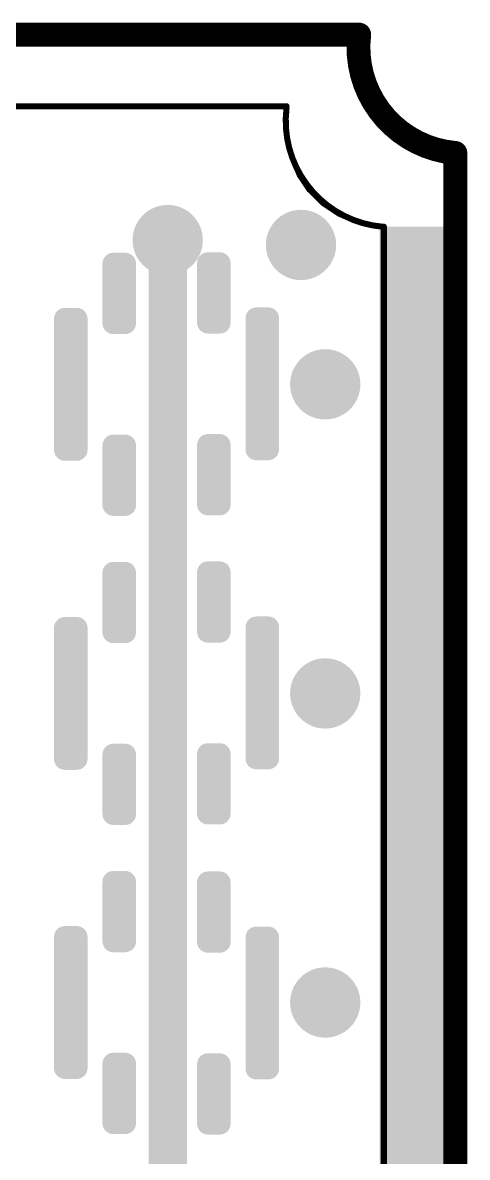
# Model space of a CAD drawing. Header units: inches. Extents: x -0.01 to 3.95, y -0.11 to 1.88.
# Drawn here: x 3.58 to 3.947, y 0.945 to 1.881 of the extents above; entities that cross this region are included whole.
import ezdxf

# ---------------------------------------------------------------- set-up
doc = ezdxf.new("R2010")
doc.units = ezdxf.units.IN
doc.header["$MEASUREMENT"] = 0
for name, color, linetype in [('Board Outline', 216, 'Continuous'), ('Bottom Layer', 5, 'Continuous'), ('Bottom Solder', 6, 'Continuous'), ('Top Layer', 1, 'Continuous'), ('Top Overlay', 2, 'Continuous'), ('Top Paste', 8, 'Continuous'), ('Top Solder', 216, 'Continuous'), ('Via Holes', 16, 'Continuous')]:
    doc.layers.add(name, color=color, linetype=linetype)

msp = doc.modelspace()

# ---------------------------------------------------------------- hatches: boundary and pattern name
at = {"layer": 'Bottom Layer'}
h = msp.add_hatch(color=5, dxfattribs=at)
edge = h.paths.add_edge_path()
edge.add_arc((3.69957, 1.70136), 0.025, 0, 360)
h = msp.add_hatch(color=5, dxfattribs=at)
edge = h.paths.add_edge_path()
edge.add_arc((3.80957, 1.69736), 0.025, 0, 360)
h = msp.add_hatch(color=5, dxfattribs=at)
edge = h.paths.add_edge_path()
edge.add_arc((3.82957, 1.58236), 0.025, 0, 360)
h = msp.add_hatch(color=5, dxfattribs=at)
edge = h.paths.add_edge_path()
edge.add_arc((3.82957, 1.32736), 0.025, 0, 360)
h = msp.add_hatch(color=5, dxfattribs=at)
edge = h.paths.add_edge_path()
edge.add_arc((3.82957, 1.07236), 0.025, 0, 360)
at = {"layer": 'Bottom Solder'}
h = msp.add_hatch(color=6, dxfattribs=at)
edge = h.paths.add_edge_path()
edge.add_arc((3.69957, 1.70136), 0.029, 0, 360)
h = msp.add_hatch(color=6, dxfattribs=at)
edge = h.paths.add_edge_path()
edge.add_arc((3.80957, 1.69736), 0.029, 0, 360)
h = msp.add_hatch(color=6, dxfattribs=at)
edge = h.paths.add_edge_path()
edge.add_arc((3.82957, 1.58236), 0.029, 0, 360)
h = msp.add_hatch(color=6, dxfattribs=at)
edge = h.paths.add_edge_path()
edge.add_arc((3.82957, 1.32736), 0.029, 0, 360)
h = msp.add_hatch(color=6, dxfattribs=at)
edge = h.paths.add_edge_path()
edge.add_arc((3.82957, 1.07236), 0.029, 0, 360)
at = {"layer": 'Top Layer'}
h = msp.add_hatch(color=1, dxfattribs=at)
edge = h.paths.add_edge_path()
edge.add_arc((3.69957, 1.70136), 0.025, 0, 360)
h = msp.add_hatch(color=1, dxfattribs=at)
edge = h.paths.add_edge_path()
edge.add_arc((3.80957, 1.69736), 0.025, 0, 360)
h = msp.add_hatch(color=1, dxfattribs=at)
edge = h.paths.add_edge_path()
edge.add_arc((3.69366, 1.70551), 0.00591, 90, 180)
edge.add_line((3.68776, 1.70551), (3.68776, 0.00472))
edge.add_arc((3.69366, 0.00472), 0.00591, 180, 270)
edge.add_line((3.69366, -0.00118), (3.70547, -0.00118))
edge.add_arc((3.70547, 0.00472), 0.00591, 270, 360)
edge.add_line((3.71138, 0.00472), (3.71138, 1.70551))
edge.add_arc((3.70547, 1.70551), 0.00591, 0, 90)
edge.add_line((3.70547, 1.71141), (3.69366, 1.71141))
h = msp.add_hatch(color=1, dxfattribs=at)
edge = h.paths.add_edge_path()
edge.add_arc((3.65465, 1.68197), 0.00492, 90, 180)
edge.add_line((3.64972, 1.68197), (3.64972, 1.63275))
edge.add_arc((3.65465, 1.63275), 0.00492, 180, 270)
edge.add_line((3.65465, 1.62783), (3.66449, 1.62783))
edge.add_arc((3.66449, 1.63275), 0.00492, 270, 360)
edge.add_line((3.66941, 1.63275), (3.66941, 1.68197))
edge.add_arc((3.66449, 1.68197), 0.00492, 0, 90)
edge.add_line((3.66449, 1.68689), (3.65465, 1.68689))
h = msp.add_hatch(color=1, dxfattribs=at)
edge = h.paths.add_edge_path()
edge.add_arc((3.74256, 1.63317), 0.00492, 270, 360)
edge.add_line((3.74748, 1.63317), (3.74748, 1.68238))
edge.add_arc((3.74256, 1.68238), 0.00492, 0, 90)
edge.add_line((3.74256, 1.6873), (3.73271, 1.6873))
edge.add_arc((3.73271, 1.68238), 0.00492, 90, 180)
edge.add_line((3.72779, 1.68238), (3.72779, 1.63317))
edge.add_arc((3.73271, 1.63317), 0.00492, 180, 270)
edge.add_line((3.73271, 1.62824), (3.74256, 1.62824))
h = msp.add_hatch(color=1, dxfattribs=at)
edge = h.paths.add_edge_path()
edge.add_arc((3.61465, 1.63649), 0.00492, 90, 180)
edge.add_line((3.60972, 1.63649), (3.60972, 1.52823))
edge.add_arc((3.61465, 1.52823), 0.00492, 180, 270)
edge.add_line((3.61465, 1.5233), (3.62449, 1.5233))
edge.add_arc((3.62449, 1.52823), 0.00492, 270, 360)
edge.add_line((3.62941, 1.52823), (3.62941, 1.63649))
edge.add_arc((3.62449, 1.63649), 0.00492, 0, 90)
edge.add_line((3.62449, 1.64141), (3.61465, 1.64141))
h = msp.add_hatch(color=1, dxfattribs=at)
edge = h.paths.add_edge_path()
edge.add_arc((3.78256, 1.52864), 0.00492, 270, 360)
edge.add_line((3.78748, 1.52864), (3.78748, 1.63691))
edge.add_arc((3.78256, 1.63691), 0.00492, 0, 90)
edge.add_line((3.78256, 1.64183), (3.77271, 1.64183))
edge.add_arc((3.77271, 1.63691), 0.00492, 90, 180)
edge.add_line((3.76779, 1.63691), (3.76779, 1.52864))
edge.add_arc((3.77271, 1.52864), 0.00492, 180, 270)
edge.add_line((3.77271, 1.52372), (3.78256, 1.52372))
h = msp.add_hatch(color=1, dxfattribs=at)
edge = h.paths.add_edge_path()
edge.add_arc((3.82957, 1.58236), 0.025, 0, 360)
h = msp.add_hatch(color=1, dxfattribs=at)
edge = h.paths.add_edge_path()
edge.add_arc((3.65465, 1.53197), 0.00492, 90, 180)
edge.add_line((3.64972, 1.53197), (3.64972, 1.48275))
edge.add_arc((3.65465, 1.48275), 0.00492, 180, 270)
edge.add_line((3.65465, 1.47783), (3.66449, 1.47783))
edge.add_arc((3.66449, 1.48275), 0.00492, 270, 360)
edge.add_line((3.66941, 1.48275), (3.66941, 1.53197))
edge.add_arc((3.66449, 1.53197), 0.00492, 0, 90)
edge.add_line((3.66449, 1.53689), (3.65465, 1.53689))
h = msp.add_hatch(color=1, dxfattribs=at)
edge = h.paths.add_edge_path()
edge.add_arc((3.74256, 1.48317), 0.00492, 270, 360)
edge.add_line((3.74748, 1.48317), (3.74748, 1.53238))
edge.add_arc((3.74256, 1.53238), 0.00492, 0, 90)
edge.add_line((3.74256, 1.5373), (3.73271, 1.5373))
edge.add_arc((3.73271, 1.53238), 0.00492, 90, 180)
edge.add_line((3.72779, 1.53238), (3.72779, 1.48317))
edge.add_arc((3.73271, 1.48317), 0.00492, 180, 270)
edge.add_line((3.73271, 1.47824), (3.74256, 1.47824))
h = msp.add_hatch(color=1, dxfattribs=at)
edge = h.paths.add_edge_path()
edge.add_arc((3.74256, 1.37817), 0.00492, 270, 360)
edge.add_line((3.74748, 1.37817), (3.74748, 1.42738))
edge.add_arc((3.74256, 1.42738), 0.00492, 0, 90)
edge.add_line((3.74256, 1.4323), (3.73271, 1.4323))
edge.add_arc((3.73271, 1.42738), 0.00492, 90, 180)
edge.add_line((3.72779, 1.42738), (3.72779, 1.37817))
edge.add_arc((3.73271, 1.37817), 0.00492, 180, 270)
edge.add_line((3.73271, 1.37324), (3.74256, 1.37324))
h = msp.add_hatch(color=1, dxfattribs=at)
edge = h.paths.add_edge_path()
edge.add_arc((3.65465, 1.42697), 0.00492, 90, 180)
edge.add_line((3.64972, 1.42697), (3.64972, 1.37775))
edge.add_arc((3.65465, 1.37775), 0.00492, 180, 270)
edge.add_line((3.65465, 1.37283), (3.66449, 1.37283))
edge.add_arc((3.66449, 1.37775), 0.00492, 270, 360)
edge.add_line((3.66941, 1.37775), (3.66941, 1.42697))
edge.add_arc((3.66449, 1.42697), 0.00492, 0, 90)
edge.add_line((3.66449, 1.43189), (3.65465, 1.43189))
h = msp.add_hatch(color=1, dxfattribs=at)
edge = h.paths.add_edge_path()
edge.add_arc((3.61465, 1.38149), 0.00492, 90, 180)
edge.add_line((3.60972, 1.38149), (3.60972, 1.27323))
edge.add_arc((3.61465, 1.27323), 0.00492, 180, 270)
edge.add_line((3.61465, 1.2683), (3.62449, 1.2683))
edge.add_arc((3.62449, 1.27323), 0.00492, 270, 360)
edge.add_line((3.62941, 1.27323), (3.62941, 1.38149))
edge.add_arc((3.62449, 1.38149), 0.00492, 0, 90)
edge.add_line((3.62449, 1.38641), (3.61465, 1.38641))
h = msp.add_hatch(color=1, dxfattribs=at)
edge = h.paths.add_edge_path()
edge.add_arc((3.78256, 1.27364), 0.00492, 270, 360)
edge.add_line((3.78748, 1.27364), (3.78748, 1.38191))
edge.add_arc((3.78256, 1.38191), 0.00492, 0, 90)
edge.add_line((3.78256, 1.38683), (3.77271, 1.38683))
edge.add_arc((3.77271, 1.38191), 0.00492, 90, 180)
edge.add_line((3.76779, 1.38191), (3.76779, 1.27364))
edge.add_arc((3.77271, 1.27364), 0.00492, 180, 270)
edge.add_line((3.77271, 1.26872), (3.78256, 1.26872))
h = msp.add_hatch(color=1, dxfattribs=at)
edge = h.paths.add_edge_path()
edge.add_arc((3.82957, 1.32736), 0.025, 0, 360)
h = msp.add_hatch(color=1, dxfattribs=at)
edge = h.paths.add_edge_path()
edge.add_arc((3.65465, 1.27697), 0.00492, 90, 180)
edge.add_line((3.64972, 1.27697), (3.64972, 1.22775))
edge.add_arc((3.65465, 1.22775), 0.00492, 180, 270)
edge.add_line((3.65465, 1.22283), (3.66449, 1.22283))
edge.add_arc((3.66449, 1.22775), 0.00492, 270, 360)
edge.add_line((3.66941, 1.22775), (3.66941, 1.27697))
edge.add_arc((3.66449, 1.27697), 0.00492, 0, 90)
edge.add_line((3.66449, 1.28189), (3.65465, 1.28189))
h = msp.add_hatch(color=1, dxfattribs=at)
edge = h.paths.add_edge_path()
edge.add_arc((3.74256, 1.22817), 0.00492, 270, 360)
edge.add_line((3.74748, 1.22817), (3.74748, 1.27738))
edge.add_arc((3.74256, 1.27738), 0.00492, 0, 90)
edge.add_line((3.74256, 1.2823), (3.73271, 1.2823))
edge.add_arc((3.73271, 1.27738), 0.00492, 90, 180)
edge.add_line((3.72779, 1.27738), (3.72779, 1.22817))
edge.add_arc((3.73271, 1.22817), 0.00492, 180, 270)
edge.add_line((3.73271, 1.22324), (3.74256, 1.22324))
h = msp.add_hatch(color=1, dxfattribs=at)
edge = h.paths.add_edge_path()
edge.add_arc((3.65465, 1.17197), 0.00492, 90, 180)
edge.add_line((3.64972, 1.17197), (3.64972, 1.12275))
edge.add_arc((3.65465, 1.12275), 0.00492, 180, 270)
edge.add_line((3.65465, 1.11783), (3.66449, 1.11783))
edge.add_arc((3.66449, 1.12275), 0.00492, 270, 360)
edge.add_line((3.66941, 1.12275), (3.66941, 1.17197))
edge.add_arc((3.66449, 1.17197), 0.00492, 0, 90)
edge.add_line((3.66449, 1.17689), (3.65465, 1.17689))
h = msp.add_hatch(color=1, dxfattribs=at)
edge = h.paths.add_edge_path()
edge.add_arc((3.74256, 1.12234), 0.00492, 270, 360)
edge.add_line((3.74748, 1.12234), (3.74748, 1.17155))
edge.add_arc((3.74256, 1.17155), 0.00492, 0, 90)
edge.add_line((3.74256, 1.17647), (3.73271, 1.17647))
edge.add_arc((3.73271, 1.17155), 0.00492, 90, 180)
edge.add_line((3.72779, 1.17155), (3.72779, 1.12234))
edge.add_arc((3.73271, 1.12234), 0.00492, 180, 270)
edge.add_line((3.73271, 1.11742), (3.74256, 1.11742))
h = msp.add_hatch(color=1, dxfattribs=at)
edge = h.paths.add_edge_path()
edge.add_arc((3.61465, 1.12649), 0.00492, 90, 180)
edge.add_line((3.60972, 1.12649), (3.60972, 1.01823))
edge.add_arc((3.61465, 1.01823), 0.00492, 180, 270)
edge.add_line((3.61465, 1.0133), (3.62449, 1.0133))
edge.add_arc((3.62449, 1.01823), 0.00492, 270, 360)
edge.add_line((3.62941, 1.01823), (3.62941, 1.12649))
edge.add_arc((3.62449, 1.12649), 0.00492, 0, 90)
edge.add_line((3.62449, 1.13141), (3.61465, 1.13141))
h = msp.add_hatch(color=1, dxfattribs=at)
edge = h.paths.add_edge_path()
edge.add_arc((3.78256, 1.01781), 0.00492, 270, 360)
edge.add_line((3.78748, 1.01781), (3.78748, 1.12608))
edge.add_arc((3.78256, 1.12608), 0.00492, 0, 90)
edge.add_line((3.78256, 1.131), (3.77271, 1.131))
edge.add_arc((3.77271, 1.12608), 0.00492, 90, 180)
edge.add_line((3.76779, 1.12608), (3.76779, 1.01781))
edge.add_arc((3.77271, 1.01781), 0.00492, 180, 270)
edge.add_line((3.77271, 1.01289), (3.78256, 1.01289))
h = msp.add_hatch(color=1, dxfattribs=at)
edge = h.paths.add_edge_path()
edge.add_arc((3.82957, 1.07236), 0.025, 0, 360)
h = msp.add_hatch(color=1, dxfattribs=at)
edge = h.paths.add_edge_path()
edge.add_arc((3.65465, 1.02197), 0.00492, 90, 180)
edge.add_line((3.64972, 1.02197), (3.64972, 0.97275))
edge.add_arc((3.65465, 0.97275), 0.00492, 180, 270)
edge.add_line((3.65465, 0.96783), (3.66449, 0.96783))
edge.add_arc((3.66449, 0.97275), 0.00492, 270, 360)
edge.add_line((3.66941, 0.97275), (3.66941, 1.02197))
edge.add_arc((3.66449, 1.02197), 0.00492, 0, 90)
edge.add_line((3.66449, 1.02689), (3.65465, 1.02689))
h = msp.add_hatch(color=1, dxfattribs=at)
edge = h.paths.add_edge_path()
edge.add_arc((3.74256, 0.97234), 0.00492, 270, 360)
edge.add_line((3.74748, 0.97234), (3.74748, 1.02155))
edge.add_arc((3.74256, 1.02155), 0.00492, 0, 90)
edge.add_line((3.74256, 1.02647), (3.73271, 1.02647))
edge.add_arc((3.73271, 1.02155), 0.00492, 90, 180)
edge.add_line((3.72779, 1.02155), (3.72779, 0.97234))
edge.add_arc((3.73271, 0.97234), 0.00492, 180, 270)
edge.add_line((3.73271, 0.96742), (3.74256, 0.96742))
at = {"layer": 'Top Paste'}
h = msp.add_hatch(color=8, dxfattribs=at)
edge = h.paths.add_edge_path()
edge.add_arc((3.69366, 1.70551), 0.00591, 90, 180)
edge.add_line((3.68776, 1.70551), (3.68776, 0.00472))
edge.add_arc((3.69366, 0.00472), 0.00591, 180, 270)
edge.add_line((3.69366, -0.00118), (3.70547, -0.00118))
edge.add_arc((3.70547, 0.00472), 0.00591, 270, 360)
edge.add_line((3.71138, 0.00472), (3.71138, 1.70551))
edge.add_arc((3.70547, 1.70551), 0.00591, 0, 90)
edge.add_line((3.70547, 1.71141), (3.69366, 1.71141))
h = msp.add_hatch(color=8, dxfattribs=at)
edge = h.paths.add_edge_path()
edge.add_arc((3.65465, 1.68197), 0.00492, 90, 180)
edge.add_line((3.64972, 1.68197), (3.64972, 1.63275))
edge.add_arc((3.65465, 1.63275), 0.00492, 180, 270)
edge.add_line((3.65465, 1.62783), (3.66449, 1.62783))
edge.add_arc((3.66449, 1.63275), 0.00492, 270, 360)
edge.add_line((3.66941, 1.63275), (3.66941, 1.68197))
edge.add_arc((3.66449, 1.68197), 0.00492, 0, 90)
edge.add_line((3.66449, 1.68689), (3.65465, 1.68689))
h = msp.add_hatch(color=8, dxfattribs=at)
edge = h.paths.add_edge_path()
edge.add_arc((3.74256, 1.63317), 0.00492, 270, 360)
edge.add_line((3.74748, 1.63317), (3.74748, 1.68238))
edge.add_arc((3.74256, 1.68238), 0.00492, 0, 90)
edge.add_line((3.74256, 1.6873), (3.73271, 1.6873))
edge.add_arc((3.73271, 1.68238), 0.00492, 90, 180)
edge.add_line((3.72779, 1.68238), (3.72779, 1.63317))
edge.add_arc((3.73271, 1.63317), 0.00492, 180, 270)
edge.add_line((3.73271, 1.62824), (3.74256, 1.62824))
h = msp.add_hatch(color=8, dxfattribs=at)
edge = h.paths.add_edge_path()
edge.add_arc((3.61465, 1.63649), 0.00492, 90, 180)
edge.add_line((3.60972, 1.63649), (3.60972, 1.52823))
edge.add_arc((3.61465, 1.52823), 0.00492, 180, 270)
edge.add_line((3.61465, 1.5233), (3.62449, 1.5233))
edge.add_arc((3.62449, 1.52823), 0.00492, 270, 360)
edge.add_line((3.62941, 1.52823), (3.62941, 1.63649))
edge.add_arc((3.62449, 1.63649), 0.00492, 0, 90)
edge.add_line((3.62449, 1.64141), (3.61465, 1.64141))
h = msp.add_hatch(color=8, dxfattribs=at)
edge = h.paths.add_edge_path()
edge.add_arc((3.78256, 1.52864), 0.00492, 270, 360)
edge.add_line((3.78748, 1.52864), (3.78748, 1.63691))
edge.add_arc((3.78256, 1.63691), 0.00492, 0, 90)
edge.add_line((3.78256, 1.64183), (3.77271, 1.64183))
edge.add_arc((3.77271, 1.63691), 0.00492, 90, 180)
edge.add_line((3.76779, 1.63691), (3.76779, 1.52864))
edge.add_arc((3.77271, 1.52864), 0.00492, 180, 270)
edge.add_line((3.77271, 1.52372), (3.78256, 1.52372))
h = msp.add_hatch(color=8, dxfattribs=at)
edge = h.paths.add_edge_path()
edge.add_arc((3.65465, 1.53197), 0.00492, 90, 180)
edge.add_line((3.64972, 1.53197), (3.64972, 1.48275))
edge.add_arc((3.65465, 1.48275), 0.00492, 180, 270)
edge.add_line((3.65465, 1.47783), (3.66449, 1.47783))
edge.add_arc((3.66449, 1.48275), 0.00492, 270, 360)
edge.add_line((3.66941, 1.48275), (3.66941, 1.53197))
edge.add_arc((3.66449, 1.53197), 0.00492, 0, 90)
edge.add_line((3.66449, 1.53689), (3.65465, 1.53689))
h = msp.add_hatch(color=8, dxfattribs=at)
edge = h.paths.add_edge_path()
edge.add_arc((3.74256, 1.48317), 0.00492, 270, 360)
edge.add_line((3.74748, 1.48317), (3.74748, 1.53238))
edge.add_arc((3.74256, 1.53238), 0.00492, 0, 90)
edge.add_line((3.74256, 1.5373), (3.73271, 1.5373))
edge.add_arc((3.73271, 1.53238), 0.00492, 90, 180)
edge.add_line((3.72779, 1.53238), (3.72779, 1.48317))
edge.add_arc((3.73271, 1.48317), 0.00492, 180, 270)
edge.add_line((3.73271, 1.47824), (3.74256, 1.47824))
h = msp.add_hatch(color=8, dxfattribs=at)
edge = h.paths.add_edge_path()
edge.add_arc((3.74256, 1.37817), 0.00492, 270, 360)
edge.add_line((3.74748, 1.37817), (3.74748, 1.42738))
edge.add_arc((3.74256, 1.42738), 0.00492, 0, 90)
edge.add_line((3.74256, 1.4323), (3.73271, 1.4323))
edge.add_arc((3.73271, 1.42738), 0.00492, 90, 180)
edge.add_line((3.72779, 1.42738), (3.72779, 1.37817))
edge.add_arc((3.73271, 1.37817), 0.00492, 180, 270)
edge.add_line((3.73271, 1.37324), (3.74256, 1.37324))
h = msp.add_hatch(color=8, dxfattribs=at)
edge = h.paths.add_edge_path()
edge.add_arc((3.65465, 1.42697), 0.00492, 90, 180)
edge.add_line((3.64972, 1.42697), (3.64972, 1.37775))
edge.add_arc((3.65465, 1.37775), 0.00492, 180, 270)
edge.add_line((3.65465, 1.37283), (3.66449, 1.37283))
edge.add_arc((3.66449, 1.37775), 0.00492, 270, 360)
edge.add_line((3.66941, 1.37775), (3.66941, 1.42697))
edge.add_arc((3.66449, 1.42697), 0.00492, 0, 90)
edge.add_line((3.66449, 1.43189), (3.65465, 1.43189))
h = msp.add_hatch(color=8, dxfattribs=at)
edge = h.paths.add_edge_path()
edge.add_arc((3.61465, 1.38149), 0.00492, 90, 180)
edge.add_line((3.60972, 1.38149), (3.60972, 1.27323))
edge.add_arc((3.61465, 1.27323), 0.00492, 180, 270)
edge.add_line((3.61465, 1.2683), (3.62449, 1.2683))
edge.add_arc((3.62449, 1.27323), 0.00492, 270, 360)
edge.add_line((3.62941, 1.27323), (3.62941, 1.38149))
edge.add_arc((3.62449, 1.38149), 0.00492, 0, 90)
edge.add_line((3.62449, 1.38641), (3.61465, 1.38641))
h = msp.add_hatch(color=8, dxfattribs=at)
edge = h.paths.add_edge_path()
edge.add_arc((3.78256, 1.27364), 0.00492, 270, 360)
edge.add_line((3.78748, 1.27364), (3.78748, 1.38191))
edge.add_arc((3.78256, 1.38191), 0.00492, 0, 90)
edge.add_line((3.78256, 1.38683), (3.77271, 1.38683))
edge.add_arc((3.77271, 1.38191), 0.00492, 90, 180)
edge.add_line((3.76779, 1.38191), (3.76779, 1.27364))
edge.add_arc((3.77271, 1.27364), 0.00492, 180, 270)
edge.add_line((3.77271, 1.26872), (3.78256, 1.26872))
h = msp.add_hatch(color=8, dxfattribs=at)
edge = h.paths.add_edge_path()
edge.add_arc((3.65465, 1.27697), 0.00492, 90, 180)
edge.add_line((3.64972, 1.27697), (3.64972, 1.22775))
edge.add_arc((3.65465, 1.22775), 0.00492, 180, 270)
edge.add_line((3.65465, 1.22283), (3.66449, 1.22283))
edge.add_arc((3.66449, 1.22775), 0.00492, 270, 360)
edge.add_line((3.66941, 1.22775), (3.66941, 1.27697))
edge.add_arc((3.66449, 1.27697), 0.00492, 0, 90)
edge.add_line((3.66449, 1.28189), (3.65465, 1.28189))
h = msp.add_hatch(color=8, dxfattribs=at)
edge = h.paths.add_edge_path()
edge.add_arc((3.74256, 1.22817), 0.00492, 270, 360)
edge.add_line((3.74748, 1.22817), (3.74748, 1.27738))
edge.add_arc((3.74256, 1.27738), 0.00492, 0, 90)
edge.add_line((3.74256, 1.2823), (3.73271, 1.2823))
edge.add_arc((3.73271, 1.27738), 0.00492, 90, 180)
edge.add_line((3.72779, 1.27738), (3.72779, 1.22817))
edge.add_arc((3.73271, 1.22817), 0.00492, 180, 270)
edge.add_line((3.73271, 1.22324), (3.74256, 1.22324))
h = msp.add_hatch(color=8, dxfattribs=at)
edge = h.paths.add_edge_path()
edge.add_arc((3.65465, 1.17197), 0.00492, 90, 180)
edge.add_line((3.64972, 1.17197), (3.64972, 1.12275))
edge.add_arc((3.65465, 1.12275), 0.00492, 180, 270)
edge.add_line((3.65465, 1.11783), (3.66449, 1.11783))
edge.add_arc((3.66449, 1.12275), 0.00492, 270, 360)
edge.add_line((3.66941, 1.12275), (3.66941, 1.17197))
edge.add_arc((3.66449, 1.17197), 0.00492, 0, 90)
edge.add_line((3.66449, 1.17689), (3.65465, 1.17689))
h = msp.add_hatch(color=8, dxfattribs=at)
edge = h.paths.add_edge_path()
edge.add_arc((3.74256, 1.12234), 0.00492, 270, 360)
edge.add_line((3.74748, 1.12234), (3.74748, 1.17155))
edge.add_arc((3.74256, 1.17155), 0.00492, 0, 90)
edge.add_line((3.74256, 1.17647), (3.73271, 1.17647))
edge.add_arc((3.73271, 1.17155), 0.00492, 90, 180)
edge.add_line((3.72779, 1.17155), (3.72779, 1.12234))
edge.add_arc((3.73271, 1.12234), 0.00492, 180, 270)
edge.add_line((3.73271, 1.11742), (3.74256, 1.11742))
h = msp.add_hatch(color=8, dxfattribs=at)
edge = h.paths.add_edge_path()
edge.add_arc((3.61465, 1.12649), 0.00492, 90, 180)
edge.add_line((3.60972, 1.12649), (3.60972, 1.01823))
edge.add_arc((3.61465, 1.01823), 0.00492, 180, 270)
edge.add_line((3.61465, 1.0133), (3.62449, 1.0133))
edge.add_arc((3.62449, 1.01823), 0.00492, 270, 360)
edge.add_line((3.62941, 1.01823), (3.62941, 1.12649))
edge.add_arc((3.62449, 1.12649), 0.00492, 0, 90)
edge.add_line((3.62449, 1.13141), (3.61465, 1.13141))
h = msp.add_hatch(color=8, dxfattribs=at)
edge = h.paths.add_edge_path()
edge.add_arc((3.78256, 1.01781), 0.00492, 270, 360)
edge.add_line((3.78748, 1.01781), (3.78748, 1.12608))
edge.add_arc((3.78256, 1.12608), 0.00492, 0, 90)
edge.add_line((3.78256, 1.131), (3.77271, 1.131))
edge.add_arc((3.77271, 1.12608), 0.00492, 90, 180)
edge.add_line((3.76779, 1.12608), (3.76779, 1.01781))
edge.add_arc((3.77271, 1.01781), 0.00492, 180, 270)
edge.add_line((3.77271, 1.01289), (3.78256, 1.01289))
h = msp.add_hatch(color=8, dxfattribs=at)
edge = h.paths.add_edge_path()
edge.add_arc((3.65465, 1.02197), 0.00492, 90, 180)
edge.add_line((3.64972, 1.02197), (3.64972, 0.97275))
edge.add_arc((3.65465, 0.97275), 0.00492, 180, 270)
edge.add_line((3.65465, 0.96783), (3.66449, 0.96783))
edge.add_arc((3.66449, 0.97275), 0.00492, 270, 360)
edge.add_line((3.66941, 0.97275), (3.66941, 1.02197))
edge.add_arc((3.66449, 1.02197), 0.00492, 0, 90)
edge.add_line((3.66449, 1.02689), (3.65465, 1.02689))
h = msp.add_hatch(color=8, dxfattribs=at)
edge = h.paths.add_edge_path()
edge.add_arc((3.74256, 0.97234), 0.00492, 270, 360)
edge.add_line((3.74748, 0.97234), (3.74748, 1.02155))
edge.add_arc((3.74256, 1.02155), 0.00492, 0, 90)
edge.add_line((3.74256, 1.02647), (3.73271, 1.02647))
edge.add_arc((3.73271, 1.02155), 0.00492, 90, 180)
edge.add_line((3.72779, 1.02155), (3.72779, 0.97234))
edge.add_arc((3.73271, 0.97234), 0.00492, 180, 270)
edge.add_line((3.73271, 0.96742), (3.74256, 0.96742))
at = {"layer": 'Top Solder'}
h = msp.add_hatch(color=216, dxfattribs=at)
edge = h.paths.add_edge_path()
edge.add_arc((3.69957, 1.70136), 0.029, 0, 360)
h = msp.add_hatch(color=216, dxfattribs=at)
edge = h.paths.add_edge_path()
edge.add_arc((3.80957, 1.69736), 0.029, 0, 360)
h = msp.add_hatch(color=216, dxfattribs=at)
edge = h.paths.add_edge_path()
edge.add_arc((3.69366, 1.70551), 0.00991, 90, 180)
edge.add_line((3.68376, 1.70551), (3.68376, 0.00472))
edge.add_arc((3.69366, 0.00472), 0.00991, 180, 270)
edge.add_line((3.69366, -0.00518), (3.70547, -0.00518))
edge.add_arc((3.70547, 0.00472), 0.00991, 270, 360)
edge.add_line((3.71538, 0.00472), (3.71538, 1.70551))
edge.add_arc((3.70547, 1.70551), 0.00991, 0, 90)
edge.add_line((3.70547, 1.71541), (3.69366, 1.71541))
msp.add_hatch(color=216, dxfattribs=at).paths.add_polyline_path([(3.93457, 1.71236), (3.87457, 1.71236), (3.87457, 0.06136), (3.93457, 0.06136)])
h = msp.add_hatch(color=216, dxfattribs=at)
edge = h.paths.add_edge_path()
edge.add_arc((3.65465, 1.68197), 0.00892, 90, 180)
edge.add_line((3.64572, 1.68197), (3.64572, 1.63275))
edge.add_arc((3.65465, 1.63275), 0.00892, 180, 270)
edge.add_line((3.65465, 1.62383), (3.66449, 1.62383))
edge.add_arc((3.66449, 1.63275), 0.00892, 270, 360)
edge.add_line((3.67341, 1.63275), (3.67341, 1.68197))
edge.add_arc((3.66449, 1.68197), 0.00892, 0, 90)
edge.add_line((3.66449, 1.69089), (3.65465, 1.69089))
h = msp.add_hatch(color=216, dxfattribs=at)
edge = h.paths.add_edge_path()
edge.add_arc((3.74256, 1.63317), 0.00892, 270, 360)
edge.add_line((3.75148, 1.63317), (3.75148, 1.68238))
edge.add_arc((3.74256, 1.68238), 0.00892, 0, 90)
edge.add_line((3.74256, 1.6913), (3.73271, 1.6913))
edge.add_arc((3.73271, 1.68238), 0.00892, 90, 180)
edge.add_line((3.72379, 1.68238), (3.72379, 1.63317))
edge.add_arc((3.73271, 1.63317), 0.00892, 180, 270)
edge.add_line((3.73271, 1.62424), (3.74256, 1.62424))
h = msp.add_hatch(color=216, dxfattribs=at)
edge = h.paths.add_edge_path()
edge.add_arc((3.61465, 1.63649), 0.00892, 90, 180)
edge.add_line((3.60572, 1.63649), (3.60572, 1.52823))
edge.add_arc((3.61465, 1.52823), 0.00892, 180, 270)
edge.add_line((3.61465, 1.5193), (3.62449, 1.5193))
edge.add_arc((3.62449, 1.52823), 0.00892, 270, 360)
edge.add_line((3.63341, 1.52823), (3.63341, 1.63649))
edge.add_arc((3.62449, 1.63649), 0.00892, 0, 90)
edge.add_line((3.62449, 1.64541), (3.61465, 1.64541))
h = msp.add_hatch(color=216, dxfattribs=at)
edge = h.paths.add_edge_path()
edge.add_arc((3.78256, 1.52864), 0.00892, 270, 360)
edge.add_line((3.79148, 1.52864), (3.79148, 1.63691))
edge.add_arc((3.78256, 1.63691), 0.00892, 0, 90)
edge.add_line((3.78256, 1.64583), (3.77271, 1.64583))
edge.add_arc((3.77271, 1.63691), 0.00892, 90, 180)
edge.add_line((3.76379, 1.63691), (3.76379, 1.52864))
edge.add_arc((3.77271, 1.52864), 0.00892, 180, 270)
edge.add_line((3.77271, 1.51972), (3.78256, 1.51972))
h = msp.add_hatch(color=216, dxfattribs=at)
edge = h.paths.add_edge_path()
edge.add_arc((3.82957, 1.58236), 0.029, 0, 360)
h = msp.add_hatch(color=216, dxfattribs=at)
edge = h.paths.add_edge_path()
edge.add_arc((3.65465, 1.53197), 0.00892, 90, 180)
edge.add_line((3.64572, 1.53197), (3.64572, 1.48275))
edge.add_arc((3.65465, 1.48275), 0.00892, 180, 270)
edge.add_line((3.65465, 1.47383), (3.66449, 1.47383))
edge.add_arc((3.66449, 1.48275), 0.00892, 270, 360)
edge.add_line((3.67341, 1.48275), (3.67341, 1.53197))
edge.add_arc((3.66449, 1.53197), 0.00892, 0, 90)
edge.add_line((3.66449, 1.54089), (3.65465, 1.54089))
h = msp.add_hatch(color=216, dxfattribs=at)
edge = h.paths.add_edge_path()
edge.add_arc((3.74256, 1.48317), 0.00892, 270, 360)
edge.add_line((3.75148, 1.48317), (3.75148, 1.53238))
edge.add_arc((3.74256, 1.53238), 0.00892, 0, 90)
edge.add_line((3.74256, 1.5413), (3.73271, 1.5413))
edge.add_arc((3.73271, 1.53238), 0.00892, 90, 180)
edge.add_line((3.72379, 1.53238), (3.72379, 1.48317))
edge.add_arc((3.73271, 1.48317), 0.00892, 180, 270)
edge.add_line((3.73271, 1.47424), (3.74256, 1.47424))
h = msp.add_hatch(color=216, dxfattribs=at)
edge = h.paths.add_edge_path()
edge.add_arc((3.65465, 1.42697), 0.00892, 90, 180)
edge.add_line((3.64572, 1.42697), (3.64572, 1.37775))
edge.add_arc((3.65465, 1.37775), 0.00892, 180, 270)
edge.add_line((3.65465, 1.36883), (3.66449, 1.36883))
edge.add_arc((3.66449, 1.37775), 0.00892, 270, 360)
edge.add_line((3.67341, 1.37775), (3.67341, 1.42697))
edge.add_arc((3.66449, 1.42697), 0.00892, 0, 90)
edge.add_line((3.66449, 1.43589), (3.65465, 1.43589))
h = msp.add_hatch(color=216, dxfattribs=at)
edge = h.paths.add_edge_path()
edge.add_arc((3.74256, 1.37817), 0.00892, 270, 360)
edge.add_line((3.75148, 1.37817), (3.75148, 1.42738))
edge.add_arc((3.74256, 1.42738), 0.00892, 0, 90)
edge.add_line((3.74256, 1.4363), (3.73271, 1.4363))
edge.add_arc((3.73271, 1.42738), 0.00892, 90, 180)
edge.add_line((3.72379, 1.42738), (3.72379, 1.37817))
edge.add_arc((3.73271, 1.37817), 0.00892, 180, 270)
edge.add_line((3.73271, 1.36924), (3.74256, 1.36924))
h = msp.add_hatch(color=216, dxfattribs=at)
edge = h.paths.add_edge_path()
edge.add_arc((3.61465, 1.38149), 0.00892, 90, 180)
edge.add_line((3.60572, 1.38149), (3.60572, 1.27323))
edge.add_arc((3.61465, 1.27323), 0.00892, 180, 270)
edge.add_line((3.61465, 1.2643), (3.62449, 1.2643))
edge.add_arc((3.62449, 1.27323), 0.00892, 270, 360)
edge.add_line((3.63341, 1.27323), (3.63341, 1.38149))
edge.add_arc((3.62449, 1.38149), 0.00892, 0, 90)
edge.add_line((3.62449, 1.39041), (3.61465, 1.39041))
h = msp.add_hatch(color=216, dxfattribs=at)
edge = h.paths.add_edge_path()
edge.add_arc((3.78256, 1.27364), 0.00892, 270, 360)
edge.add_line((3.79148, 1.27364), (3.79148, 1.38191))
edge.add_arc((3.78256, 1.38191), 0.00892, 0, 90)
edge.add_line((3.78256, 1.39083), (3.77271, 1.39083))
edge.add_arc((3.77271, 1.38191), 0.00892, 90, 180)
edge.add_line((3.76379, 1.38191), (3.76379, 1.27364))
edge.add_arc((3.77271, 1.27364), 0.00892, 180, 270)
edge.add_line((3.77271, 1.26472), (3.78256, 1.26472))
h = msp.add_hatch(color=216, dxfattribs=at)
edge = h.paths.add_edge_path()
edge.add_arc((3.82957, 1.32736), 0.029, 0, 360)
h = msp.add_hatch(color=216, dxfattribs=at)
edge = h.paths.add_edge_path()
edge.add_arc((3.65465, 1.27697), 0.00892, 90, 180)
edge.add_line((3.64572, 1.27697), (3.64572, 1.22775))
edge.add_arc((3.65465, 1.22775), 0.00892, 180, 270)
edge.add_line((3.65465, 1.21883), (3.66449, 1.21883))
edge.add_arc((3.66449, 1.22775), 0.00892, 270, 360)
edge.add_line((3.67341, 1.22775), (3.67341, 1.27697))
edge.add_arc((3.66449, 1.27697), 0.00892, 0, 90)
edge.add_line((3.66449, 1.28589), (3.65465, 1.28589))
h = msp.add_hatch(color=216, dxfattribs=at)
edge = h.paths.add_edge_path()
edge.add_arc((3.74256, 1.22817), 0.00892, 270, 360)
edge.add_line((3.75148, 1.22817), (3.75148, 1.27738))
edge.add_arc((3.74256, 1.27738), 0.00892, 0, 90)
edge.add_line((3.74256, 1.2863), (3.73271, 1.2863))
edge.add_arc((3.73271, 1.27738), 0.00892, 90, 180)
edge.add_line((3.72379, 1.27738), (3.72379, 1.22817))
edge.add_arc((3.73271, 1.22817), 0.00892, 180, 270)
edge.add_line((3.73271, 1.21924), (3.74256, 1.21924))
h = msp.add_hatch(color=216, dxfattribs=at)
edge = h.paths.add_edge_path()
edge.add_arc((3.65465, 1.17197), 0.00892, 90, 180)
edge.add_line((3.64572, 1.17197), (3.64572, 1.12275))
edge.add_arc((3.65465, 1.12275), 0.00892, 180, 270)
edge.add_line((3.65465, 1.11383), (3.66449, 1.11383))
edge.add_arc((3.66449, 1.12275), 0.00892, 270, 360)
edge.add_line((3.67341, 1.12275), (3.67341, 1.17197))
edge.add_arc((3.66449, 1.17197), 0.00892, 0, 90)
edge.add_line((3.66449, 1.18089), (3.65465, 1.18089))
h = msp.add_hatch(color=216, dxfattribs=at)
edge = h.paths.add_edge_path()
edge.add_arc((3.74256, 1.12234), 0.00892, 270, 360)
edge.add_line((3.75148, 1.12234), (3.75148, 1.17155))
edge.add_arc((3.74256, 1.17155), 0.00892, 0, 90)
edge.add_line((3.74256, 1.18047), (3.73271, 1.18047))
edge.add_arc((3.73271, 1.17155), 0.00892, 90, 180)
edge.add_line((3.72379, 1.17155), (3.72379, 1.12234))
edge.add_arc((3.73271, 1.12234), 0.00892, 180, 270)
edge.add_line((3.73271, 1.11342), (3.74256, 1.11342))
h = msp.add_hatch(color=216, dxfattribs=at)
edge = h.paths.add_edge_path()
edge.add_arc((3.61465, 1.12649), 0.00892, 90, 180)
edge.add_line((3.60572, 1.12649), (3.60572, 1.01823))
edge.add_arc((3.61465, 1.01823), 0.00892, 180, 270)
edge.add_line((3.61465, 1.0093), (3.62449, 1.0093))
edge.add_arc((3.62449, 1.01823), 0.00892, 270, 360)
edge.add_line((3.63341, 1.01823), (3.63341, 1.12649))
edge.add_arc((3.62449, 1.12649), 0.00892, 0, 90)
edge.add_line((3.62449, 1.13541), (3.61465, 1.13541))
h = msp.add_hatch(color=216, dxfattribs=at)
edge = h.paths.add_edge_path()
edge.add_arc((3.78256, 1.01781), 0.00892, 270, 360)
edge.add_line((3.79148, 1.01781), (3.79148, 1.12608))
edge.add_arc((3.78256, 1.12608), 0.00892, 0, 90)
edge.add_line((3.78256, 1.135), (3.77271, 1.135))
edge.add_arc((3.77271, 1.12608), 0.00892, 90, 180)
edge.add_line((3.76379, 1.12608), (3.76379, 1.01781))
edge.add_arc((3.77271, 1.01781), 0.00892, 180, 270)
edge.add_line((3.77271, 1.00889), (3.78256, 1.00889))
h = msp.add_hatch(color=216, dxfattribs=at)
edge = h.paths.add_edge_path()
edge.add_arc((3.82957, 1.07236), 0.029, 0, 360)
h = msp.add_hatch(color=216, dxfattribs=at)
edge = h.paths.add_edge_path()
edge.add_arc((3.65465, 1.02197), 0.00892, 90, 180)
edge.add_line((3.64572, 1.02197), (3.64572, 0.97275))
edge.add_arc((3.65465, 0.97275), 0.00892, 180, 270)
edge.add_line((3.65465, 0.96383), (3.66449, 0.96383))
edge.add_arc((3.66449, 0.97275), 0.00892, 270, 360)
edge.add_line((3.67341, 0.97275), (3.67341, 1.02197))
edge.add_arc((3.66449, 1.02197), 0.00892, 0, 90)
edge.add_line((3.66449, 1.03089), (3.65465, 1.03089))
h = msp.add_hatch(color=216, dxfattribs=at)
edge = h.paths.add_edge_path()
edge.add_arc((3.74256, 0.97234), 0.00892, 270, 360)
edge.add_line((3.75148, 0.97234), (3.75148, 1.02155))
edge.add_arc((3.74256, 1.02155), 0.00892, 0, 90)
edge.add_line((3.74256, 1.03047), (3.73271, 1.03047))
edge.add_arc((3.73271, 1.02155), 0.00892, 90, 180)
edge.add_line((3.72379, 1.02155), (3.72379, 0.97234))
edge.add_arc((3.73271, 0.97234), 0.00892, 180, 270)
edge.add_line((3.73271, 0.96342), (3.74256, 0.96342))
at = {"layer": 'Via Holes'}
h = msp.add_hatch(color=7, dxfattribs=at)
edge = h.paths.add_edge_path()
edge.add_arc((3.69957, 1.70136), 0.014, 0, 360)
h = msp.add_hatch(color=7, dxfattribs=at)
edge = h.paths.add_edge_path()
edge.add_arc((3.80957, 1.69736), 0.014, 0, 360)
h = msp.add_hatch(color=7, dxfattribs=at)
edge = h.paths.add_edge_path()
edge.add_arc((3.82957, 1.58236), 0.014, 0, 360)
h = msp.add_hatch(color=7, dxfattribs=at)
edge = h.paths.add_edge_path()
edge.add_arc((3.82957, 1.32736), 0.014, 0, 360)
h = msp.add_hatch(color=7, dxfattribs=at)
edge = h.paths.add_edge_path()
edge.add_arc((3.82957, 1.07236), 0.014, 0, 360)

# ---------------------------------------------------------------- linework, layer by layer
at = {"layer": 'Board Outline'}
for points in [[(0.0794, 1.87086, 0.01969, 0.01969, 0), (3.85761, 1.87086, 0.01969, 0.01969, 0)], [(3.93701, 1.77322, 0.01969, 0.01969, -0.424123), (3.85761, 1.87086, 0.01969, 0.01969, 0)], [(3.93701, 0, 0.01969, 0.01969, 0), (3.93701, 1.77322, 0.01969, 0.01969, 0)]]:
    msp.add_lwpolyline(points, format="xyseb", dxfattribs=at)
for points in [[(3.85269, 1.87086, 0.00984, 0.00984, 1), (3.86253, 1.87086, 0.00984, 0.00984, 1)], [(3.85269, 1.87086, 0.00984, 0.00984, 1), (3.86253, 1.87086, 0.00984, 0.00984, 1)], [(3.93209, 1.77322, 0.00984, 0.00984, 1), (3.94193, 1.77322, 0.00984, 0.00984, 1)], [(3.93209, 1.77322, 0.00984, 0.00984, 1), (3.94193, 1.77322, 0.00984, 0.00984, 1)]]:
    msp.add_lwpolyline(points, format="xyseb", close=True, dxfattribs=at)
at = {"layer": 'Top Layer'}
for p, q in [((0.08089, 1.87236), (3.85612, 1.87236)), ((3.85612, 1.87236), (3.85612, 1.85624)), ((3.85612, 1.85624), (3.85652, 1.84802)), ((3.85652, 1.84802), (3.85973, 1.83189)), ((3.85973, 1.83189), (3.86602, 1.8167)), ((3.86602, 1.8167), (3.87516, 1.80303)), ((3.79761, 1.81181), (0.1394, 1.81181)), ((3.79761, 1.7927), (3.79761, 1.81181)), ((3.87516, 1.80303), (3.88678, 1.7914)), ((3.79761, 1.78479), (3.79761, 1.7927)), ((3.88678, 1.7914), (3.90046, 1.78226)), ((3.8007, 1.76927), (3.79761, 1.78479)), ((3.90046, 1.78226), (3.91565, 1.77597)), ((3.80675, 1.75464), (3.8007, 1.76927)), ((3.91565, 1.77597), (3.93178, 1.77276)), ((3.93178, 1.77276), (3.94, 1.77236)), ((3.94, 1.77236), (3.94, 0.00153)), ((3.81555, 1.74149), (3.80675, 1.75464)), ((3.82674, 1.7303), (3.81555, 1.74149)), ((3.8399, 1.7215), (3.82674, 1.7303)), ((3.85452, 1.71545), (3.8399, 1.7215)), ((3.87004, 1.71236), (3.85452, 1.71545)), ((3.87795, 1.71236), (3.87004, 1.71236)), ((3.87795, 1.70736), (3.87795, 1.71236)), ((3.87795, 0.06086), (3.87795, 1.70736))]:
    msp.add_line(p, q, dxfattribs=at)
at = {"layer": 'Top Overlay'}
for points in [[(0.1394, 1.81181, 0.005, 0.005, 0), (3.79761, 1.81181, 0.005, 0.005, 0)], [(3.87701, 1.71236, 0.005, 0.005, -0.424123), (3.79761, 1.81, 0.005, 0.005, 0)], [(3.87795, 0.06086, 0.005, 0.005, 0), (3.87795, 1.71236, 0.005, 0.005, 0)]]:
    msp.add_lwpolyline(points, format="xyseb", dxfattribs=at)
for points in [[(3.79636, 1.81181, 0.0025, 0.0025, 1), (3.79886, 1.81181, 0.0025, 0.0025, 1)], [(3.79636, 1.81, 0.0025, 0.0025, 1), (3.79886, 1.81, 0.0025, 0.0025, 1)], [(3.87576, 1.71236, 0.0025, 0.0025, 1), (3.87826, 1.71236, 0.0025, 0.0025, 1)], [(3.8767, 1.71236, 0.0025, 0.0025, 1), (3.8792, 1.71236, 0.0025, 0.0025, 1)]]:
    msp.add_lwpolyline(points, format="xyseb", close=True, dxfattribs=at)
at = {"layer": 'Top Solder'}
for p, q in [((0.08089, 1.87236), (3.85612, 1.87236)), ((3.85612, 1.87236), (3.85612, 1.85624)), ((3.85612, 1.85624), (3.85612, 1.85624)), ((3.85612, 1.85624), (3.85612, 1.85624)), ((3.85612, 1.85624), (3.85652, 1.84802)), ((3.85652, 1.84802), (3.85973, 1.83189)), ((3.85973, 1.83189), (3.86602, 1.8167)), ((3.86602, 1.8167), (3.87516, 1.80303)), ((3.79761, 1.81181), (0.1394, 1.81181)), ((3.79761, 1.7927), (3.79761, 1.81181)), ((3.87516, 1.80303), (3.88678, 1.7914)), ((3.79761, 1.78479), (3.79761, 1.7927)), ((3.88678, 1.7914), (3.90046, 1.78226)), ((3.8007, 1.76927), (3.79761, 1.78479)), ((3.90046, 1.78226), (3.91565, 1.77597)), ((3.80675, 1.75464), (3.8007, 1.76927)), ((3.91565, 1.77597), (3.93178, 1.77276)), ((3.93178, 1.77276), (3.94, 1.77236)), ((3.94, 1.77236), (3.94, 0.00153)), ((3.81555, 1.74149), (3.80675, 1.75464)), ((3.82674, 1.7303), (3.81555, 1.74149)), ((3.8399, 1.7215), (3.82674, 1.7303)), ((3.85452, 1.71545), (3.8399, 1.7215)), ((3.87004, 1.71236), (3.85452, 1.71545)), ((3.87795, 1.71236), (3.87004, 1.71236)), ((3.87795, 1.70736), (3.87795, 1.71236)), ((3.87795, 0.06086), (3.87795, 1.70736))]:
    msp.add_line(p, q, dxfattribs=at)

doc.saveas('drawing.dxf')
